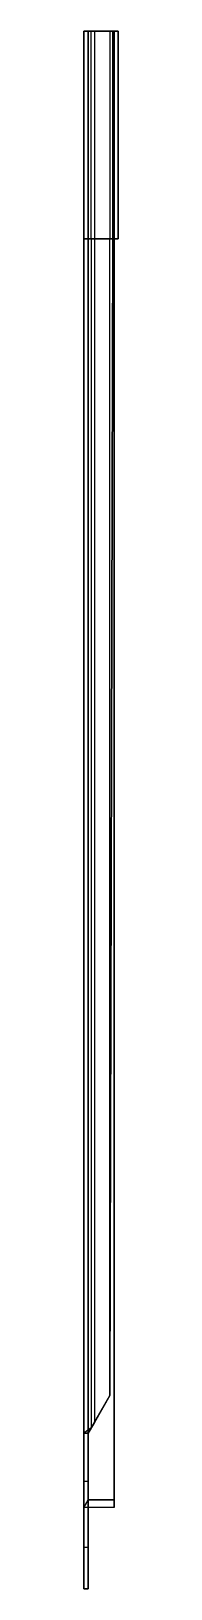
# Model space of a CAD drawing. Header units: millimetres. Extents: x 0 to 10, y -450 to 0.
import ezdxf

# ---------------------------------------------------------------- set-up
doc = ezdxf.new("R2010")
doc.units = ezdxf.units.MM
doc.layers.add('ACESSORIOS', color=1, linetype='Continuous')

msp = doc.modelspace()

# ---------------------------------------------------------------- linework, layer by layer
at = {"layer": 'ACESSORIOS'}
for points in [[(8.8, 0, 6.95), (8.8, 0, 5.65), (0, 0, 5.65), (1.3, 0, 6.95)], [(3.07, 0, 26.15), (1.3, 0, 21.42), (0, 0, 21.65), (2.17, 0, 27.45)], [(8.8, -60, 6.7), (0, -60, 6.7), (0, 0, 5.65), (8.8, 0, 5.65)], [(1.3, -60, 8), (0, -60, 6.7), (0, 0, 5.65), (1.3, 0, 6.95)], [(0, -60, 22.7), (2.17, -60, 28.5), (2.17, 0, 27.45), (0, 0, 21.65)], [(0, -60, 22.7), (1.3, -60, 22.46), (1.3, 0, 21.42), (0, 0, 21.65)], [(0, -60, 6.7), (0, -60, 22.7), (0, 0, 21.65), (0, 0, 5.65)], [(0, 0, 5.65), (1.3, 0, 6.95), (1.3, 0, 21.42), (0, 0, 21.65)], [(8.8, 0, 6.95), (8.8, -60, 8), (1.3, -60, 8), (1.3, 0, 6.95)], [(3.07, -60, 27.2), (1.3, -60, 22.46), (1.3, 0, 21.42), (3.07, 0, 26.15)], [(1.3, -60, 8), (1.3, -60, 22.46), (1.3, 0, 21.42), (1.3, 0, 6.95)], [(8.46, 0, 27.45), (7.57, 0, 26.15), (3.07, 0, 26.15), (2.17, 0, 27.45)], [(8.46, 0, 27.45), (8.46, -60, 28.5), (2.17, -60, 28.5), (2.17, 0, 27.45)], [(10, 0, 23.45), (8.79, 0, 22.99), (7.57, 0, 26.15), (8.46, 0, 27.45)], [(8.79, 0, 22.99), (7.57, 0, 26.15), (7.57, -60, 27.2), (8.79, -60, 24.03)], [(10, -60, 24.5), (8.46, -60, 28.5), (8.46, 0, 27.45), (10, 0, 23.45)], [(10, 0, 23.45), (8.79, 0, 22.99), (8.79, -60, 24.03), (10, -60, 24.5)], [(8.8, 0, 6.95), (8.8, 0, 5.65), (8.8, -60, 6.7), (8.8, -60, 8)], [(8.8, -426.5, 6.7), (0, -426.5, 6.7), (0, -60, 6.7), (8.8, -60, 6.7)], [(1.3, -424.25, 8), (0, -426.5, 6.7), (0, -60, 6.7), (1.3, -60, 8)], [(3.07, -60, 27.2), (1.3, -60, 22.46), (0, -60, 22.7), (2.17, -60, 28.5)], [(0, -60, 22.7), (2.17, -60, 28.5), (2.17, -403.49, 28.5), (0, -405, 22.7)], [(0, -405, 22.7), (0, -405, 6.7), (0, -60, 6.7), (0, -60, 22.7)], [(1.3, -60, 22.46), (3.07, -60, 27.2), (3.07, -401.93, 27.2), (1.3, -405, 22.46)], [(8.8, -424.25, 8), (1.3, -424.25, 8), (1.3, -60, 8), (8.8, -60, 8)], [(1.3, -405, 22.46), (1.3, -405, 8), (1.3, -60, 8), (1.3, -60, 22.46)], [(8.46, -60, 28.5), (7.57, -60, 27.2), (3.07, -60, 27.2), (2.17, -60, 28.5)], [(2.17, -403.49, 28.5), (7.57, -394.14, 28.5), (8.46, -60, 28.5), (2.17, -60, 28.5)], [(10, -60, 24.5), (8.79, -60, 24.03), (7.57, -60, 27.2), (8.46, -60, 28.5)], [(7.57, -394.14, 28.5), (7.57, -394.14, 27.2), (7.57, -60, 27.2), (8.46, -60, 28.5)], [(8.8, -60, 8), (8.8, -60, 6.7), (8.8, -426.5, 6.7), (8.8, -424.25, 8)], [(7.57, -394.14, 28.5), (7.57, -394.14, 27.2), (3.07, -401.93, 27.2), (2.17, -403.49, 28.5)], [(0, -405, 22.7), (1.3, -405, 22.46), (3.07, -401.93, 27.2), (2.17, -403.49, 28.5)], [(1.3, -405, 28.5), (0, -405, 28.5), (0, -418.86, 36.5), (1.3, -418.86, 36.5)], [(1.3, -405, 28.5), (1.3, -405, 22.46), (0, -405, 22.7), (0, -405, 28.5)], [(0, -415.75, 6.7), (0, -418.86, 36.5), (0, -405, 28.5), (0, -405, 6.7)], [(1.3, -418.86, 8), (1.3, -418.86, 36.5), (1.3, -405, 28.5), (1.3, -405, 8)], [(0, -426.5, 6.7), (0, -426.5, 36.5), (0, -418.86, 36.5), (0, -415.75, 6.7)], [(1.3, -418.86, 36.5), (1.3, -450, 36.5), (0, -450, 36.5), (0, -418.86, 36.5)], [(1.3, -424.25, 8), (1.3, -424.25, 36.5), (1.3, -418.86, 36.5), (1.3, -418.86, 8)], [(1.3, -438.1), (0, -438.1), (0, -426.5, 6.7), (1.3, -424.25, 8)], [(8.8, -426.5, 6.7), (0, -426.5, 6.7), (1.3, -424.25, 8), (8.8, -424.25, 8)], [(0, -438.1, 36.5), (0, -438.1), (0, -426.5, 6.7), (0, -426.5, 36.5)], [(1.3, -438.1, 36.5), (1.3, -438.1), (1.3, -424.25, 8), (1.3, -424.25, 36.5)], [(1.3, -450), (1.3, -438.1), (0, -438.1), (0, -450)], [(0, -450, 36.5), (0, -450), (0, -438.1), (0, -438.1, 36.5)], [(1.3, -450, 36.5), (1.3, -450), (1.3, -438.1), (1.3, -438.1, 36.5)], [(1.3, -450), (0, -450), (0, -450, 36.5), (1.3, -450, 36.5)]]:
    msp.add_3dface(points, dxfattribs=at)

doc.saveas('drawing.dxf')
